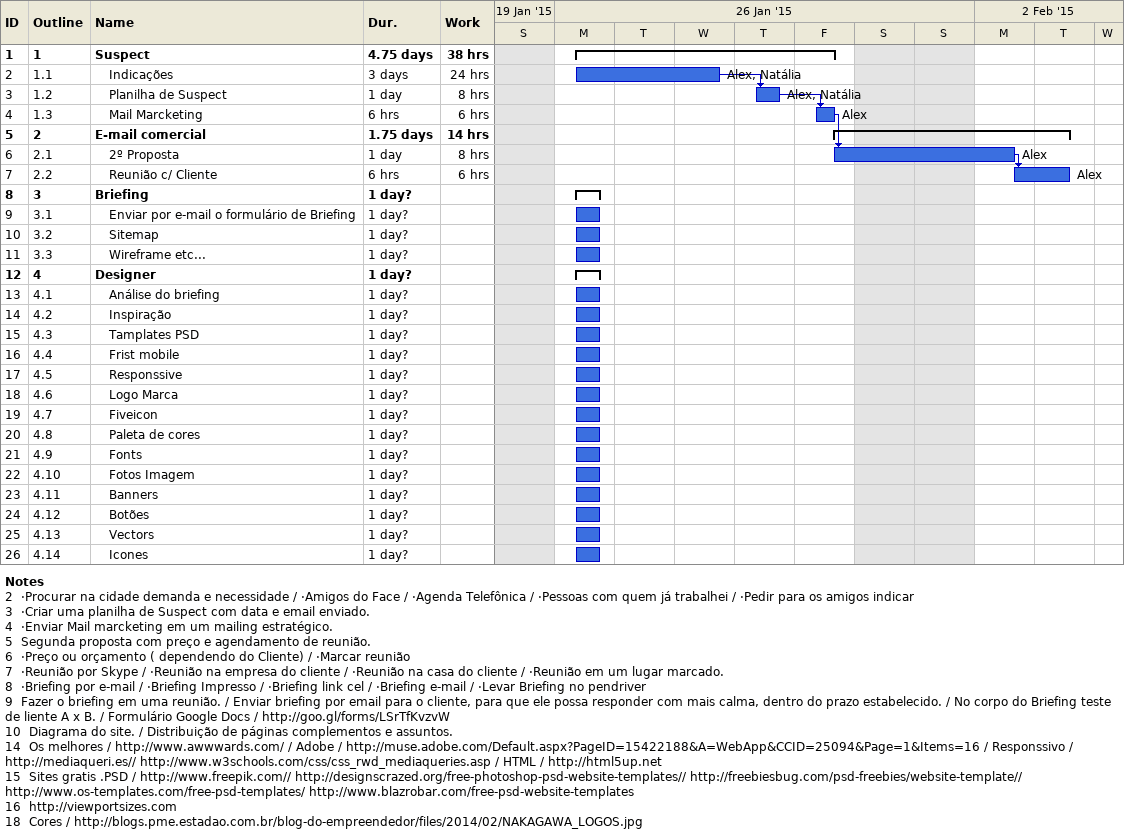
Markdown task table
| ID | WBS | Task | Duration | Start | Finish | Predecessors | Resources | Work (h) |
|---|---|---|---|---|---|---|---|---|
| 1 | 1 | **Suspect** | 4.75d | 2015-01-26 | 2015-01-30 |  |  | 38 |
| 2 | 1.1 | Indicações | 3d | 2015-01-26 | 2015-01-28 |  | Alex, Natália | 24 |
| 3 | 1.2 | Planilha de Suspect | 1d | 2015-01-29 | 2015-01-29 | 2 | Alex, Natália | 8 |
| 4 | 1.3 | Mail Marcketing | 6h | 2015-01-30 | 2015-01-30 | 3 | Alex | 6 |
| 5 | 2 | **E-mail comercial** | 1.75d | 2015-01-30 | 2015-02-03 |  |  | 14 |
| 6 | 2.1 | 2º Proposta | 1d | 2015-01-30 | 2015-02-02 | 4 | Alex | 8 |
| 7 | 2.2 | Reunião c/ Cliente | 6h | 2015-02-02 | 2015-02-03 | 6 | Alex | 6 |
| 8 | 3 | **Briefing** | 1d? | 2015-01-26 | 2015-01-26 |  |  |  |
| 9 | 3.1 | Enviar por e-mail o formulário de Briefing | 1d? | 2015-01-26 | 2015-01-26 |  |  |  |
| 10 | 3.2 | Sitemap | 1d? | 2015-01-26 | 2015-01-26 |  |  |  |
| 11 | 3.3 | Wireframe etc... | 1d? | 2015-01-26 | 2015-01-26 |  |  |  |
| 12 | 4 | **Designer** | 1d? | 2015-01-26 | 2015-01-26 |  |  |  |
| 13 | 4.1 | Análise do briefing | 1d? | 2015-01-26 | 2015-01-26 |  |  |  |
| 14 | 4.2 | Inspiração | 1d? | 2015-01-26 | 2015-01-26 |  |  |  |
| 15 | 4.3 | Tamplates PSD | 1d? | 2015-01-26 | 2015-01-26 |  |  |  |
| 16 | 4.4 | Frist mobile | 1d? | 2015-01-26 | 2015-01-26 |  |  |  |
| 17 | 4.5 | Responssive | 1d? | 2015-01-26 | 2015-01-26 |  |  |  |
| 18 | 4.6 | Logo Marca | 1d? | 2015-01-26 | 2015-01-26 |  |  |  |
| 19 | 4.7 | Fiveicon | 1d? | 2015-01-26 | 2015-01-26 |  |  |  |
| 20 | 4.8 | Paleta de cores | 1d? | 2015-01-26 | 2015-01-26 |  |  |  |
| 21 | 4.9 | Fonts | 1d? | 2015-01-26 | 2015-01-26 |  |  |  |
| 22 | 4.10 | Fotos Imagem | 1d? | 2015-01-26 | 2015-01-26 |  |  |  |
| 23 | 4.11 | Banners | 1d? | 2015-01-26 | 2015-01-26 |  |  |  |
| 24 | 4.12 | Botões | 1d? | 2015-01-26 | 2015-01-26 |  |  |  |
| 25 | 4.13 | Vectors | 1d? | 2015-01-26 | 2015-01-26 |  |  |  |
| 26 | 4.14 | Icones | 1d? | 2015-01-26 | 2015-01-26 |  |  |  |

Notes
- 2: ·Procurar na cidade demanda e necessidade / ·Amigos do Face / ·Agenda Telefônica / ·Pessoas com quem já trabalhei / ·Pedir para os amigos indicar
- 3: ·Criar uma planilha de Suspect com data e email enviado.
- 4: ·Enviar Mail marcketing em um mailing estratégico.
- 5: Segunda proposta com preço e agendamento de reunião.
- 6: ·Preço ou orçamento ( dependendo do Cliente) / ·Marcar reunião
- 7: ·Reunião por Skype / ·Reunião na empresa do cliente / ·Reunião na casa do cliente / ·Reunião em um lugar marcado.
- 8: ·Briefing por e-mail / ·Briefing Impresso / ·Briefing link cel / ·Briefing e-mail / ·Levar Briefing no pendriver
- 9: Fazer o briefing em uma reunião. / Enviar briefing por email para o cliente, para que ele possa responder com mais calma, dentro do prazo estabelecido. / No corpo do Briefing teste de liente A x B. / Formulário Google Docs / http://goo.gl/forms/LSrTfKvzvW
- 10: Diagrama do site. / Distribuição de páginas complementos e assuntos.
- 14: Os melhores / http://www.awwwards.com/ / Adobe / http://muse.adobe.com/Default.aspx?PageID=15422188&A=WebApp&CCID=25094&Page=1&Items=16 / Responssivo / http://mediaqueri.es// http://www.w3schools.com/css/css_rwd_mediaqueries.asp / HTML / http://html5up.net
- 15: Sites gratis .PSD / http://www.freepik.com// http://designscrazed.org/free-photoshop-psd-website-templates// http://freebiesbug.com/psd-freebies/website-template// http://www.os-templates.com/free-psd-templates/ http://www.blazrobar.com/free-psd-website-templates
- 16: http://viewportsizes.com
- 18: Cores / http://blogs.pme.estadao.com.br/blog-do-empreendedor/files/2014/02/NAKAGAWA_LOGOS.jpg
